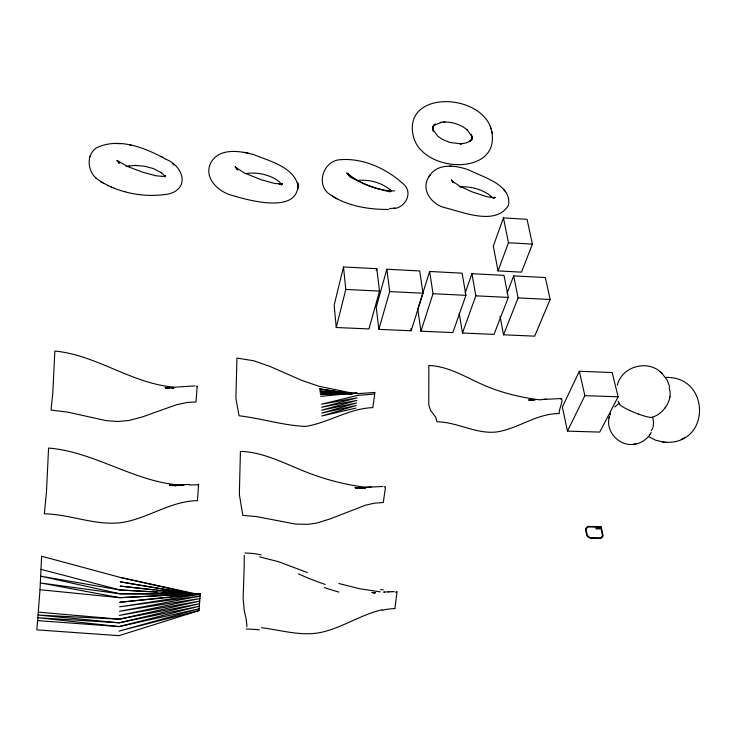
<?xml version="1.0" encoding="UTF-8"?>
<svg xmlns="http://www.w3.org/2000/svg" width="737" height="737" viewBox="0 0 737 737"><rect width="100%" height="100%" fill="white"/><g stroke="black" fill="none" stroke-linecap="round" stroke-linejoin="round"><path stroke-width="1.11" d="M198.225 484.78L198.621 484.2L197.461 500.663C170.56 500.967 147.879 518.59 121.716 522.561C95.478 525.997 70.393 514.269 44.34 513.79L46.44 492.233L48.587 448.059C95.746 451.919 136.023 483.269 183.845 485.351M352.129 393.097L319.158 386.335L302.188 380.55L269.963 366.446L253.749 360.771L236.936 358.09L235.886 398.459L239.092 415.788C261.442 418.34 282.897 425.442 305.523 426.437C328.757 422.725 349.062 408.436 372.839 407.616L374.709 394L374.764 392.462L373.945 392.508M602.995 535.578L601.53 528.097L600.931 528.088L602.396 535.062A4.044 3.178 31.4 0 1 602.101 536.343L601.217 537.356A3.998 3.151 31.4 0 1 599.927 537.863L590.936 537.743A3.943 3.114 31.1 0 1 589.793 537.384L589.425 537.19A4.569 3.602 31.1 0 1 588.384 536.435L587.822 535.845A3.998 3.151 31.1 0 1 587.223 534.859L586.155 529.802A4.007 3.16 30.9 0 1 586.33 528.834L587.38 527.517A4.247 3.344 30.9 0 1 588.67 526.992L601.318 527.121L601.199 526.568L588.421 526.448A4.744 3.74 30.9 0 0 587.278 526.854L585.897 528.226A4.579 3.602 30.9 0 0 585.537 529.682L586.652 534.97A4.615 3.639 31.1 0 0 587.343 536.103L587.988 536.785A5.233 4.127 31.1 0 0 589.185 537.651A4.588 3.621 31.1 0 0 590.927 538.286L600.176 538.415A4.606 3.63 31.4 0 0 601.659 537.826L602.682 536.656M40.019 589.72L36.85 629.859L118.924 635.672L199.018 610.604L200.215 593.598L119.827 597.689L40.019 589.72L41.604 556.205L120.361 577.449L195.526 594.437M136.935 165.466L135.286 165.457L144.765 166.249L153.278 168.533L161.514 172.744L161.099 172.44L165.014 176.281M298.301 184.95L297.803 182.85C300.208 214.458 249.843 200.685 233.546 195.812C219.276 192.707 202.887 178.317 210.92 162.582C219.34 147.64 239.728 150.772 253.74 154.623C269.724 161.182 297.61 168.11 298.209 188.994M609.361 416.709C605.031 431.348 619.31 446.825 634.216 444.227M669.905 396.875L669.786 397.529M343.497 266.951L334.156 305.247L336.256 327.514L368.97 328.932L379.509 291.087L376.791 268.701L343.497 266.951L345.791 289.429L336.256 327.514M609.02 418.054L609.425 416.488M376.257 270.654L376.791 268.701M386.842 269.226L376.22 307.218L378.846 329.365L411.163 330.775L422.983 293.225L419.722 270.949L386.842 269.226L389.689 291.594L378.846 329.365M617.339 385.285C621.484 366.869 646.625 359.435 660.49 371.927M429.653 271.474L417.787 309.162L420.919 331.199L452.831 332.59L465.913 295.334L462.117 273.169L429.653 271.474L433.034 293.722L420.919 331.199M166.415 159.496C145.981 148.192 119.108 136.861 96.381 147.897C85.658 155.083 87.62 172.016 97.385 179.22C117.754 193.278 144.959 198.161 169.123 193.886C190.468 187.861 182.776 166.055 166.23 159.385M90.025 156.419L90.264 155.719M196.899 386.446L197.157 385.948L196.06 401.941L187.216 402.439L176.06 404.871L142.269 416.967L128.726 420.523L117.469 421.5L106.211 420.643L67.353 412.057L51.037 410.085L52.843 392.462L54.842 351.061C97.348 355.059 132.872 384.64 176.005 387.266M465.194 292.921L471.92 273.685L503.988 275.371L508.3 297.426L494.002 334.386L462.477 333.013L459.206 313.271M503.454 217.885L493.293 246.176L498.055 270.903L521.492 272.146L532.409 244.122L527.047 219.322L503.454 217.885L508.475 242.749L498.055 270.903M462.477 333.013L475.835 295.823L471.92 273.685M507.157 292.838L513.671 275.878L545.343 277.536L550.152 299.48L534.675 336.155L503.528 334.801L500.027 316.256M503.528 334.801L518.102 297.905L513.671 275.878M610.383 413.614L609.775 415.115L610.614 413.052M579.337 371.273L562.349 407.064L567.481 431.127L599.752 432.085L618.122 396.81L612.18 372.544L579.337 371.273L584.865 395.649L567.481 431.127M651.213 432.287C647.869 439.086 640.794 443.775 633.249 444.365M429.155 176.364C420.127 189.354 431.707 204.868 445.341 207.797C463.158 212.247 496.075 226.047 508.466 205.273C512.326 184.803 482.707 177.101 469.202 170.136C456.378 165.291 437.492 162.508 429.155 176.364L429.993 175.139L429.588 175.719M164.904 176.751L165.705 175.996L164.959 176.594L164.839 176.097L164.968 176.659M649.638 434.913L650.439 433.734M164.959 176.594L155.857 175.765L142.729 172.228L127.63 166.534L116.833 160.353L118.464 162.029L117.542 160.887L118.04 161.458M665.474 407.358L665.124 407.837M281.764 184.057L281.23 184.692L282.299 183.725L281.276 184.139L281.497 185.005M614.667 407.017L618.315 403.931M652.614 417.124L652.614 417.124A20.627 15.007 -51.7 0 0 669.076 387.791M494.499 197.405L493.901 197.931L495.319 197.415L492.942 197.811L494.057 197.746L487 196.761L471.625 191.684L459.197 185.853L452.371 181.145L453.227 181.901L451.302 179.856L453.126 182.905M384.438 486.807L385.221 486.577L385.34 488.235L383.286 502.514L374.47 503.159L365.58 505.158L330.029 518.94L316.928 523.012L308.333 524.329L295.592 524.09L256.577 516.609L242.805 515.356L239.341 494.352L240.419 451.385C261.626 451.956 281.046 461.731 300.318 469.644C321.71 478.682 344.354 484.826 367.422 487.516M395.52 592.235L396.93 591.765M664.838 442.209C711.288 445.443 710.68 375.612 665.391 377.445M560.59 398.929C564.662 398.514 558.241 410.426 559.254 413.595C536.803 413.346 518.258 428.713 496.554 431.983C475.955 434.305 457.345 422.025 436.949 421.785L435.779 417.428L430.38 410.03L428.759 404.779L428.851 365.488C447.728 366.197 464.255 376.294 481.003 383.894C499.649 392.434 519.788 397.344 540.092 399.878M681.209 439.418L682.904 438.515M683.3 438.303L685.069 437.354M199.967 593.7L119.707 602.276L200.326 594.317L119.597 606.827L200.252 596.086L119.486 611.259L200.059 598.508L119.394 615.413L199.81 601.079L119.311 619.172L38.26 615.063L119.228 622.82L199.303 606.229L119.136 626.588L37.624 620.628M393.963 208.617C405.286 207.53 413.162 192.993 403.894 184.48C386.732 168.515 362.199 157.221 338.384 159.883C323.534 162.223 316.284 183.347 328.343 193.324C345.441 205.844 367.597 209.492 388.344 209.474M199.018 610.604L119.035 631.084L199.091 608.817L119.136 626.588L37.946 617.735L119.228 622.82L199.552 603.677L119.311 619.172L38.582 612.171M441.703 122.259L433.826 125.382L435.567 124.037L432.508 127.409L433.651 125.226L432.49 129.27L432.665 126.801L433.476 131.333L432.683 129.242L437.815 136.244L442.725 139.569L449.966 142.49L461.39 143.872L460.192 143.945L466.401 142.858L471.348 140.334L469.506 141.67L472.491 138.224L471.275 140.399L472.325 136.317L472.085 138.759L471.164 134.254L471.873 136.299L466.714 129.436L467.792 130.311C461.178 124.682 452.407 121.789 443.748 122.047M382.144 609.739C360.863 614.63 342.438 627.694 321.092 632.383C301.175 636.565 281.239 630.089 261.506 627.721M355.999 408.095L321.811 415.99L356.238 405.516L321.756 413.07L356.551 402.982L321.7 410.196L356.883 400.403L321.645 407.266L357.187 397.851L321.535 404.208L357.408 395.447L374.709 394M126.138 166.59L129.519 165.936M634.852 444.135L635.92 443.987M128.929 166.009L135.654 165.457L134.392 165.484M246.029 173.517C256.513 171.997 267.448 174.356 276.08 179.386L279.544 181.993L281.442 184.637L281.276 184.093L282.418 183.799L275.039 183.541L261.488 179.865L244.417 173.002L236.098 167.64L237.618 169.943L237.074 168.948M389.431 208.654L395.327 207.926M394.562 190.901C377.436 190.957 360.034 183.559 346.731 172.983L350.278 176.696L348.113 173.554L348.988 175.424M440.256 122.406L444.872 121.927M176.852 387.036L194.946 385.893M320.733 396.349L357.15 392.922M546.403 399.104L540.903 399.62L561.594 398.477M382.853 486.466L355.934 487.82L365.257 487.839L355.731 487.765L364.004 487.931L355.63 487.737L364.926 488.005L355.529 487.691L364.815 488.051L355.427 487.654L364.714 488.087L355.335 487.599L364.612 488.115L355.243 487.535L364.511 488.134M459.824 187.005C470.446 186.065 481.519 189.252 489.58 195.056L492.169 197.562L491.874 197.148M366.473 487.332L371.116 486.982M357.427 393.678L374.764 392.462M189.087 484.412L169.584 485.453L176.917 485.701M383.258 592.115L384.539 592.041M189.298 485.02L198.695 484.725M384.576 592.032L391.946 591.719M169.915 387.69L165.189 387.754L174.006 388.031L171.73 387.902M356.644 392.978L320.402 394.544L351.65 393.53M388.288 591.848L388.887 591.82M358.983 180.279C370.389 179.653 382.604 182.822 391.089 190.745L389.67 189.234L391.144 191.215M375.336 592.53L371.964 592.548M391.918 591.719L394.332 591.673M373.337 592.585L375.188 592.539L372.111 592.566L374.562 592.603M114.078 143.466L120.582 143.678M535.108 400.071L528.503 399.998L533.487 400.182M351.613 393.318L320.079 392.812L339.545 393.392M373.189 592.585L375.483 592.649M449.312 166.175L451.717 166.24M342.981 393.503L352.148 393.77M280.143 184.103L280.696 184.121L278.881 184.057M584.865 395.649L618.122 396.81M373.042 592.566L374.258 592.612M374.12 592.603L375.336 592.649L374.046 592.594M345.791 289.429L379.509 291.087M389.689 291.594L422.983 293.225M433.034 293.722L465.913 295.334M475.835 295.823L508.3 297.426M518.102 297.905L550.152 299.48M508.475 242.749L532.409 244.122M157.451 592.207L120.039 589.987L40.609 576.15L119.938 593.792L199.681 594.151L120.039 589.987L40.913 569.332M161.983 592.474L169.925 592.944M175.59 593.285L182.389 593.681M190.33 594.151L193.73 594.354M175.821 485.563L169.436 485.149L175.71 485.646M355.142 487.461L364.41 488.143M352.222 393.604L319.747 390.997L343.672 393.208M347.081 393.521L351.641 393.945M648.753 436.691L655.414 440.136L663.53 442.08M662.499 441.988L666.055 442.329M380.292 591.903L359.592 588.716L338.836 583.501M197.129 594.446L120.14 586.081L153.987 589.959M156.244 590.217L160.758 590.733M163.015 590.991L166.405 591.378M168.662 591.636L173.177 592.161M175.424 592.419L179.939 592.935M182.196 593.193L186.71 593.709M190.1 594.096L192.357 594.354M351.715 393.751L319.434 388.869L352.332 393.936M194.614 594.372L120.251 581.843L194.402 594.437M243.606 152.338L245.274 152.623M259.498 556.831L278.623 561.732L307.366 572.575M129.528 144.913L131.407 145.3M246.471 152.845L248.24 153.213M390.076 191.85C376.119 188.875 362.493 183.928 350.066 176.88M120.361 577.449L198.787 594.492M124.535 191.371L125.097 191.528M639.237 414.369L638.62 414.139M111.333 187.106L113.12 187.806M107.455 185.448L108.265 185.825M630.006 410.601L629.472 410.352M160.878 156.336L162.831 157.396M103.88 183.642L102.618 182.914M100.693 181.707L101.301 182.113M332.396 196.051L336.901 198.926M174.125 164.95L172.476 163.632M661.513 372.821L667.289 380.237L669.684 386.907M660.14 371.623L662.001 373.235M95.838 177.801L96.363 178.317M237.425 169.289L235.029 166.645L236.918 168.727M503.684 189.667L505.582 191.777M118.869 162.665L118.519 162.14L119.237 163.356L118.961 162.849M397.031 591.894L394.931 608.209M490.345 126.626C476.903 91.812 399.555 91.139 414.139 139.044C426.88 174.991 506.098 175.102 490.345 126.626L491.017 128.689M618.057 401.112L619.283 403.931M491.717 130.873L492.445 133.102M410.859 328.555L411.163 330.775M246.959 626.763L246.259 619.448L244.426 611.323A82.24 9.24 -88.5 0 1 244.214 610.328L243.118 598.223L244.021 571.921A76.289 7.886 -88.5 0 0 244.113 569.581L244.297 555.403M602.884 535.707A4.606 3.63 31.4 0 1 602.571 536.776M382.245 610.291A59.909 56.721 -56.3 0 1 394.921 608.596M246.213 629.029A55.754 20.747 -2.1 0 1 259.378 629.849M383.268 589.849A56.298 19.835 5 0 1 380.596 589.618M338.937 592.087A108.044 46.062 19.3 0 1 324.391 587.573M325.22 584.441A68.117 16.196 18.5 0 1 298.467 573.865M244.914 552.999A54.805 30.991 -5.4 0 1 261.147 554.841M651.13 430.666A15.026 8.337 69.4 0 0 652.724 417.557L652.531 417.188A18.057 2.718 22 0 1 632.991 411.919A18.057 2.718 22 0 1 619.458 403.213M165.595 175.996L165.097 176.346L165.595 175.996M198.815 593.755L119.827 597.689L40.323 582.93L119.938 593.792L198.824 593.7M365.828 487.526L356.468 487.94L365.828 487.526M596.546 528.024L595.947 528.014L596.141 528.926L596.749 528.936L596.546 528.024M598.214 528.051L597.606 528.042L597.808 528.954L598.407 528.963L598.214 528.051M599.872 528.07L599.273 528.061L599.476 528.973L600.075 528.982L599.872 528.07M169.676 387.791L165.125 387.644L169.602 387.809M164.876 176.272L164.581 175.765L164.876 176.272"/></g></svg>
